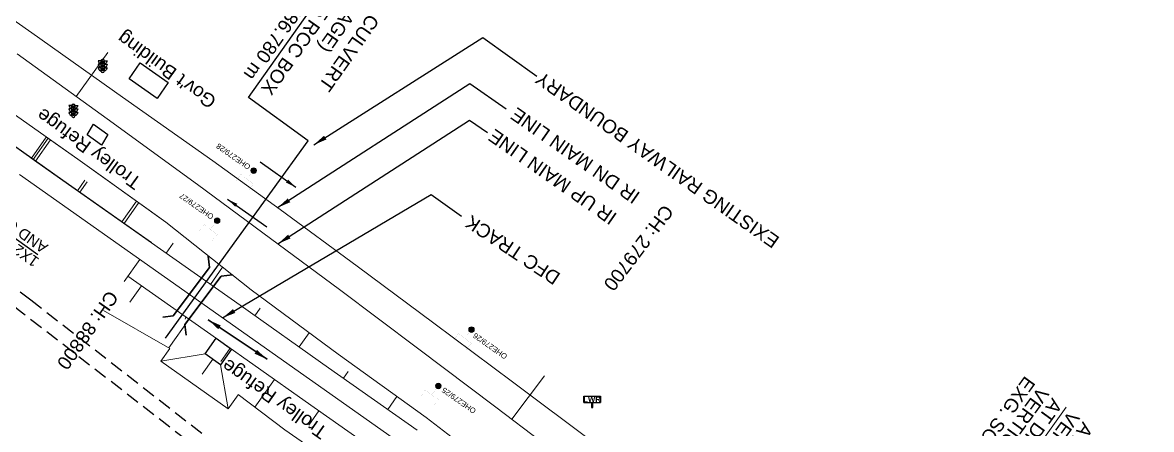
# Model space of a CAD drawing. Header units: metres. Extents: x 644418 to 1306172, y 3366650 to 6747308.
# Drawn here: x 661105.4 to 661313.6, y 3367847.2 to 3367922.2 of the extents above; entities that cross this region are included whole.
import ezdxf
from ezdxf.enums import TextEntityAlignment as Align

# ---------------------------------------------------------------- set-up
doc = ezdxf.new("R2010")
doc.units = ezdxf.units.M
doc.header["$MEASUREMENT"] = 0
doc.linetypes.add('CENTER', pattern=[2, 1.25, -0.25, 0.25, -0.25])
doc.linetypes.add('DASHED', pattern=[0.75, 0.5, -0.25])
for name, color, linetype, lineweight in [('Cardinal_Leader', 10, 'Continuous', 0), ('Existing Chainage', 7, 'Continuous', 0), ('Existing IR Track', 143, 'Continuous', 0), ('Existing Railway Boundary', 7, 'CENTER', 0), ('flow direction', 7, 'Continuous', 0), ('LC DETAILS IN PLAN', 7, 'Continuous', 0), ('NEW PRO. BOX', 1, 'Continuous', 30), ('OHE MAST', 8, 'Continuous', 0), ('OHE MAST TEXT', 8, 'Continuous', 0), ('Proposed Chainage', 10, 'Continuous', 0), ('PROPOSED DFC TRACK', 1, 'Continuous', 0), ('PROPOSED DFCC TOE LINE', 239, 'Continuous', 0), ('PROPOSED DFCC TOE SLOPES', 239, 'Continuous', 0), ('PROPOSED DFCC TRACK', 1, 'Continuous', 0), ('TEXT MAIN LINE', 6, 'Continuous', 0)]:
    doc.layers.add(name, color=color, linetype=linetype, lineweight=lineweight)
for name, color, linetype in [('GOVT_BUILDING', 251, 'Continuous'), ('LWR', 251, 'Continuous'), ('PROPOSED DFCC FORMATION LINE', 187, 'Continuous'), ('Side Details', 251, 'Continuous'), ('SIGNAL_POST', 8, 'Continuous'), ('Signalling cable pipes', 234, 'Continuous'), ('SUB_ROAD_EDGE', 34, 'Continuous'), ('Trolley Refuse', 10, 'Continuous'), ('TROLLEY_STAND', 7, 'Continuous')]:
    doc.layers.add(name, color=color, linetype=linetype)
doc.styles.add('NB', font='swissbo.ttf', dxfattribs={"height": 1.5})
doc.styles.get("Standard").update_dxf_attribs({"font": 'arial.ttf'})
doc.styles.add('Style-Arial', font='arial.ttf')
doc.dimstyles.new('ISO-25', dxfattribs={"dimtxt": 2.5, "dimasz": 2.5, "dimexe": 1.25, "dimexo": 0.625, "dimtad": 1, "dimtxsty": 'Standard', "dimcen": 2.5, "dimadec": 0, "dimazin": 0, "dimtfac": 1, "dimtmove": 0, "dimatfit": 3, "dimfxl": 1, "dimarcsym": 0})
doc.dimstyles.get("Standard").update_dxf_attribs({"dimtxt": 2.5, "dimasz": 2.5, "dimexe": 0.18, "dimexo": 0.0625, "dimgap": 0.09, "dimtad": 0, "dimtih": 1, "dimtoh": 1, "dimdec": 3, "dimzin": 0, "dimdsep": 46, "dimtxsty": 'Standard', "dimcen": 0.09, "dimclrd": 1, "dimclre": 1, "dimclrt": 1, "dimadec": 0, "dimazin": 0, "dimtfac": 1, "dimtdec": 3, "dimtofl": 0, "dimtmove": 0, "dimatfit": 3, "dimfxl": 1, "dimtolj": 1, "dimtzin": 0, "dimarcsym": 0})

# ---------------------------------------------------------------- blocks, each defined once
blk = doc.blocks.new('LWR')
for p, q in [((-1.52, 2.09), (1.54, 2.09)), ((-1.52, 0.92), (-1.52, 2.09)), ((1.54, 2.09), (1.54, 0.92)), ((-1.52, 0.92), (1.54, 0.92))]:
    blk.add_line(p, q)
blk.add_lwpolyline([(-0.13, 0.92), (-0.13, 0), (0.13, 0), (0.13, 0.92)])
at = {"style": 'NB', "width": 1.025371}
blk.add_text('LWR', height=0.988, dxfattribs=at).set_placement((0, 1.5), align=Align.MIDDLE)
blk = doc.blocks.new('SIG')
for color, points in [(1, [(-0.22, 0.42, 0.180295), (-0.01, 0.33, -0.00255), (0.01, 0.33, -0.00255), (0.02, 0.33, 0.180295), (0.23, 0.42, -0.002654), (0.25, 0.44, 0.184495), (0.33, 0.65, 1.000001), (-0.32, 0.65, 0.184495), (-0.24, 0.44, -0.002654)]), (2, [(0.23, -0.23, -0.002654), (0.25, -0.21, 0.184495), (0.33, 0.01, 1.000001), (-0.32, 0.01, 0.184495), (-0.24, -0.21, -0.002654), (-0.22, -0.23, 0.180295), (-0.01, -0.32, -0.00255), (0.01, -0.32, -0.00255), (0.02, -0.32, 0.180295)]), (3, [(0.23, -0.88, -0.002654), (0.25, -0.86, 0.184495), (0.33, -0.64, 1.000001), (-0.32, -0.64, 0.184495), (-0.24, -0.86, -0.002654), (-0.22, -0.88, 0.395599)])]:
    blk.add_hatch(color=color).paths.add_polyline_path(points)
for p, q in [((-0.31, 0.98), (-0.32, -0.9)), ((0.33, -0.9), (0.32, 0.98))]:
    blk.add_line(p, q)
for points in [[(-0.31, 0.98), (-0.81, 0.98, 0.198758), (-0.42, 0.41, 0.003814), (-0.31, 0.39, 0.003814)], [(-0.31, 0.33), (-0.81, 0.33, 0.198758), (-0.42, -0.23, 0.003727), (-0.32, -0.26, 0.003727)], [(0.32, 0.98), (0.82, 0.98, -0.198758), (0.44, 0.41, -0.003814), (0.32, 0.39, -0.003814)], [(0.32, 0.33), (0.82, 0.33, -0.198758), (0.44, -0.23, -0.003727), (0.33, -0.26, -0.003727)], [(-0.32, -0.32), (-0.81, -0.32, 0.198758), (-0.42, -0.88, 0.003639), (-0.32, -0.9)], [(0.33, -0.32), (0.82, -0.32, -0.198758), (0.44, -0.88, -0.003639), (0.33, -0.9)]]:
    blk.add_lwpolyline(points, format="xyb")
for centre, radius, start, end in [((0.01, 0.91), 0.324, 12.4049, 167.5951), ((0.01, 0.81), 0.357, 27.7578, 152.2422), ((0.01, -0.9), 0.324, 181.4572, 358.5428)]:
    blk.add_arc(centre, radius, start, end)
blk = doc.blocks.new('OHE MAST')
h = blk.add_hatch(color=256)
edge = h.paths.add_edge_path()
edge.add_arc((0, 0), 0.514, 0, 360)
at = {"const_width": 0.01, "flags": 128}
for points in [[(1.5, 3.5), (1.5, 2), (-1.5, 2), (-1.5, 3.5)], [(0, 2), (0, 0)]]:
    blk.add_lwpolyline(points, dxfattribs=at)
blk.add_circle((0, 0), 0.514)

msp = doc.modelspace()

# ---------------------------------------------------------------- linework, layer by layer
at = {"color": 1}
msp.add_lwpolyline([(661131.7151, 3367863.999), (661158.0533, 3367900.3755), (661147.0582, 3367908.3365), (661173.9096, 3367946.3343)], dxfattribs=at)
at = {"layer": 'Cardinal_Leader', "linetype": 'Continuous', "lineweight": 0, "flags": 128}
msp.add_lwpolyline([(661124.0862, 3367874.4109), (661126.9671, 3367878.4976)], dxfattribs=at)
at = {"layer": 'Existing Chainage', "color": 0, "linetype": 'Continuous', "lineweight": 13, "flags": 128}
for points in [[(661121.1015, 3367916.6658), (661115.2306, 3367908.5705)], [(661201.6159, 3367857.0102), (661195.577, 3367849.0396)]]:
    msp.add_lwpolyline(points, dxfattribs=at)
at = {"layer": 'Existing IR Track', "flags": 128}
for points in [[(661090.734, 3367931.7758), (661107.0431, 3367920.3091), (661123.8132, 3367908.435), (661140.4273, 3367896.6714), (661152.8892, 3367887.7002), (661167.088, 3367877.2578), (661181.2489, 3367866.7583), (661195.75, 3367855.9086), (661210.9107, 3367844.5653), (661225.4745, 3367833.6263), (661242.7569, 3367820.6533), (661260.2435, 3367807.5272), (661273.0525, 3367798.1399), (661286.5348, 3367788.2592), (661303.3854, 3367776.308), (661320.543, 3367764.1393)], [(661104.3743, 3367916.4436), (661120.9668, 3367904.4105), (661137.603, 3367892.3452), (661149.7031, 3367883.4131), (661163.8081, 3367872.957), (661178.1989, 3367862.1226), (661192.6633, 3367851.2472), (661201.0726, 3367844.8657), (661222.2228, 3367828.9372), (661239.5692, 3367816.1157), (661256.7379, 3367803.4269), (661270.0791, 3367793.8995), (661283.541, 3367784.2863), (661300.5609, 3367772.2919), (661326.0018, 3367754.3781)]]:
    msp.add_lwpolyline(points, dxfattribs=at)
at = {"layer": 'GOVT_BUILDING', "linetype": 'Continuous'}
msp.add_polyline3d([(661130.164, 3367908.185, 269.785), (661124.997, 3367911.819, 269.923), (661127.057, 3367914.758, 269.595), (661132.2252, 3367911.1231, 269.595)], close=True, dxfattribs=at)
at = {"layer": 'LC DETAILS IN PLAN', "linetype": 'Continuous', "lineweight": 0, "flags": 128}
msp.add_lwpolyline([(661297.8427, 3367851.2848), (661266.8869, 3367807.9375), (661287.3087, 3367793.3907), (661258.1616, 3367752.5761)], dxfattribs=at)
at = {"layer": 'NEW PRO. BOX'}
for points in [[(661131.2165, 3367867.8558), (661133.1504, 3367868.1164), (661139.8622, 3367877.035), (661139.5872, 3367879.076)], [(661135.5553, 3367864.5475), (661135.2947, 3367866.4813), (661142.0142, 3367875.4099), (661144.0552, 3367875.6849)]]:
    msp.add_lwpolyline(points, dxfattribs=at)
at = {"layer": 'Proposed Chainage', "lineweight": 0, "flags": 128}
msp.add_lwpolyline([(661124.086, 3367874.411), (661126.9671, 3367878.4975)], dxfattribs=at)
at = {"layer": 'PROPOSED DFCC FORMATION LINE', "lineweight": 0, "flags": 128}
for points in [[(661129.1567, 3367881.6032), (661129.1567, 3367881.6032), (661126.0416, 3367883.7992), (661112.8099, 3367893.1267), (661096.4632, 3367904.65)], [(661129.1278, 3367881.5624), (661126.0128, 3367883.7583), (661112.7811, 3367893.0858), (661096.4344, 3367904.6091)], [(661178.1677, 3367846.9926), (661161.821, 3367858.5159), (661145.4744, 3367870.0392), (661129.1277, 3367881.5626), (661112.781, 3367893.0859), (661106.971, 3367897.1815)], [(661173.8464, 3367840.8626), (661157.4998, 3367852.3859), (661141.1531, 3367863.9092), (661124.8064, 3367875.4326), (661124.8063, 3367875.4326)]]:
    msp.add_lwpolyline(points, dxfattribs=at)
at = {"layer": 'PROPOSED DFCC TOE LINE', "lineweight": 0, "flags": 128}
for points in [[(661099.1832, 3367908.5086), (661115.5446, 3367897.0062), (661128.7245, 3367887.6051), (661131.803, 3367885.3568)], [(661109.7819, 3367901.0575), (661115.5446, 3367897.0062), (661131.8026, 3367885.3571), (661147.5032, 3367872.9173), (661163.5764, 3367861.0061), (661179.8279, 3367849.3478), (661188.6014, 3367842.578)], [(661132.5408, 3367862.0985), (661120.3161, 3367869.0627)], [(661145.1083, 3367853.5276), (661143.2658, 3367850.9278), (661130.8586, 3367859.7207), (661132.5291, 3367862.0779)], [(661139.019, 3367861.112), (661130.8586, 3367859.7207)], [(661141.8746, 3367859.0882), (661143.2658, 3367850.9278)], [(661294.7067, 3367742.3018), (661284.5223, 3367755.3503), (661284.2499, 3367755.8107), (661274.8964, 3367764.3512), (661269.5604, 3367768.668), (661265.0724, 3367772.272), (661252.6201, 3367776.6257), (661251.2875, 3367777.5141), (661243.0833, 3367784.926), (661237.1325, 3367791.9598), (661233.5989, 3367793.3118), (661221.5455, 3367798.1398), (661218.4987, 3367800.2281), (661212.8036, 3367807.57), (661203.4343, 3367813.4578), (661201.2308, 3367814.2535), (661191.3617, 3367823.361), (661187.4892, 3367825.5078), (661179.5813, 3367829.7824), (661170.1879, 3367835.6727), (661153.744, 3367847.0582), (661145.1311, 3367853.5619)]]:
    msp.add_lwpolyline(points, dxfattribs=at)
at = {"layer": 'PROPOSED DFCC TOE SLOPES', "linetype": 'Continuous', "lineweight": 0, "flags": 128}
for points in [[(661106.9879, 3367897.1508), (661109.7462, 3367901.0636)], [(661107.3229, 3367896.9335), (661110.0816, 3367900.8468)], [(661107.732, 3367896.645), (661110.4911, 3367900.5589)], [(661115.4962, 3367891.1718), (661116.8707, 3367893.1216)], [(661115.9054, 3367890.8834), (661117.281, 3367892.8349)], [(661123.6696, 3367885.4102), (661126.3741, 3367889.2467)], [(661124.0787, 3367885.1217), (661126.798, 3367888.9792)], [(661124.0791, 3367885.1215), (661126.7988, 3367888.9786)], [(661131.8429, 3367879.6485), (661133.1267, 3367881.4697)], [(661140.0162, 3367873.8869), (661142.2608, 3367877.0709)], [(661127.327, 3367873.6558), (661125.1675, 3367870.5924)], [(661148.1896, 3367868.1252), (661149.1812, 3367869.532)], [(661136.0955, 3367867.4644), (661132.3571, 3367862.1754)], [(661135.5003, 3367867.8941), (661135.3368, 3367867.4539)], [(661156.3629, 3367862.3636), (661158.2096, 3367864.9832)], [(661143.6736, 3367862.1324), (661141.9554, 3367859.6949)], [(661140.4468, 3367860.1001), (661138.485, 3367857.3637)], [(661164.5362, 3367856.6019), (661165.406, 3367857.8358)], [(661151.847, 3367856.3708), (661148.2217, 3367851.2281)], [(661172.7096, 3367850.8403), (661174.4016, 3367853.2405)], [(661160.0203, 3367850.6091), (661158.1499, 3367847.9559)]]:
    msp.add_lwpolyline(points, dxfattribs=at)
at = {"layer": 'PROPOSED DFCC TRACK', "color": 12, "flags": 128}
msp.add_lwpolyline([(661319.1973, 3367739.2226, 0.00902402), (661217.7054, 3367814.4399), (661213.6332, 3367817.3413), (661209.5575, 3367820.2375), (661205.4786, 3367823.1294), (661201.3972, 3367826.0176), (661197.3137, 3367828.903), (661193.2287, 3367831.7861), (661189.1427, 3367834.6677), (661185.0561, 3367837.5487), (661104.7692, 3367894.1456)], format="xyb", dxfattribs=at)
at = {"layer": 'SUB_ROAD_EDGE', "color": 88, "linetype": 'DASHED', "ltscale": 5}
for points in [[(660882.853, 3367987.903), (660930.416, 3367986.554), (660946.963, 3367985.197), (660964.515, 3367976.156), (660998.12, 3367951.985), (661032.871, 3367926.616), (661072.15, 3367897.555), (661106.899, 3367871.022), (661146.308, 3367840.312), (661221.182, 3367784.041), (661244.851, 3367762.223), (661249.2045, 3367757.1946)], [(661243.525, 3367751.028), (661241.569, 3367758.912), (661219.304, 3367781.004), (661144.411, 3367838.368), (661105.35, 3367868.603), (661070.369, 3367895.351), (661033.016, 3367922.872), (660994.038, 3367951.215), (660962.745, 3367974.117), (660945.983, 3367981.964), (660930.036, 3367983.474), (660882.683, 3367984.904)]]:
    msp.add_lwpolyline(points, dxfattribs=at)
at = {"layer": 'Trolley Refuse'}
msp.add_lwpolyline([(661141.0428, 3367863.9676), (661143.8984, 3367861.9438), (661141.8746, 3367859.0882), (661139.019, 3367861.112)], close=True, dxfattribs=at)
at = {"layer": 'TROLLEY_STAND', "linetype": 'Continuous'}
msp.add_polyline3d([(661118.416, 3367903.426, 270.076), (661121.086, 3367901.526, 270.034), (661119.919, 3367899.557, 270.014), (661117.2488, 3367901.4572, 270.014)], close=True, dxfattribs=at)

# ---------------------------------------------------------------- block references
at = {"layer": 'LWR', "linetype": 'Continuous'}
msp.add_blockref('LWR', (661210.407, 3367851.195, 269.854), dxfattribs=at)
at = {"layer": 'OHE MAST', "color": 2, "rotation": 143.3908318566117}
for p in [(661148.001, 3367894.877), (661141.26, 3367885.654), (661188.164, 3367865.554), (661182.054, 3367855.163)]:
    msp.add_blockref('OHE MAST', p, dxfattribs=at)
at = {"layer": 'SIGNAL_POST', "linetype": 'Continuous'}
for p in [(661120.131, 3367914.168, 270.338), (661114.728, 3367905.923, 270.243)]:
    msp.add_blockref('SIG', p, dxfattribs=at)

# ---------------------------------------------------------------- texts
at = {"layer": 'Existing Chainage', "color": 0, "linetype": 'Continuous', "lineweight": 0, "insert": (661213.3618, 3367873.2031), "char_height": 2.5, "attachment_point": 6, "rotation": 232.850468, "line_spacing_factor": 0.6, "style": 'Style-Arial'}
msp.add_mtext('CH: 279700', dxfattribs=at)
at = {"layer": 'Existing IR Track', "color": 7, "lineweight": 0}
for s, p in [('IR DN MAIN LINE', (661195.8544, 3367905.6408)), ('IR UP MAIN LINE', (661191.7497, 3367901.6662))]:
    msp.add_text(s, height=2.5, rotation=145, dxfattribs=at).set_placement(p, align=Align.MIDDLE_RIGHT)
at = {"layer": 'Existing Railway Boundary', "linetype": 'Continuous', "ltscale": 5}
msp.add_text('EXISTING RAILWAY BOUNDARY', height=2.5, rotation=145, dxfattribs=at).set_placement((661245.1777, 3367882.4544))
at = {"layer": 'LC DETAILS IN PLAN'}
for s, p in [('EXG. SOFFIT LEVEL = 278.668 m', (661290.2928, 3367857.1745)), ('VERTICAL CLEARANCE = 8.680 m', (661298.4597, 3367850.7275)), ('AT CH: 279592.992 m', (661300.9602, 3367848.6961))]:
    msp.add_text(s, height=2.5, rotation=234, dxfattribs=at).set_placement(p)
at = {"layer": 'LC DETAILS IN PLAN', "color": 10}
for s, p in [('VERTICAL CLEARANCE =7.971 m', (661292.7934, 3367855.1432)), ('AT DFC CH: 88620.016 m', (661295.2939, 3367853.1119))]:
    msp.add_text(s, height=2.5, rotation=234, dxfattribs=at).set_placement(p)
at = {"layer": 'OHE MAST TEXT'}
for s, p in [('OHE279/28', (661144.24, 3367897.4859)), ('OHE279/27', (661137.4643, 3367888.2976)), ('OHE279/26', (661191.6063, 3367862.5198)), ('OHE279/25', (661185.8426, 3367852.4749))]:
    msp.add_text(s, height=1, rotation=145, dxfattribs=at).set_placement(p, align=Align.MIDDLE_CENTER)
at = {"layer": 'Proposed Chainage', "lineweight": 0, "insert": (661122.173, 3367872.269), "char_height": 2.5, "attachment_point": 4, "rotation": 234.815761, "line_spacing_factor": 0.6, "style": 'Style-Arial'}
msp.add_mtext('CH: 88800', dxfattribs=at)
at = {"layer": 'PROPOSED DFC TRACK', "color": 10, "linetype": 'Continuous', "lineweight": -3, "ltscale": 5, "style": 'Style-Arial'}
msp.add_text('DFC TRACK', height=2.5, rotation=146.40432, dxfattribs=at).set_placement((661188.132, 3367886.8058), align=Align.RIGHT)
at = {"layer": 'Side Details'}
msp.add_text("Gov't Building", height=2.5, rotation=144.100313, dxfattribs=at).set_placement((661131.9301, 3367913.4268), align=Align.MIDDLE_CENTER)
msp.add_text('Trolley Refuge', height=2.5, rotation=144.100313, dxfattribs=at).set_placement((661127.5079, 3367893.2289))
at = {"layer": 'Signalling cable pipes', "linetype": 'Continuous', "lineweight": 13, "style": 'Style-Arial'}
for s, p in [('1X200MM DIA RCC PIPE FOR SIGNALING ', (661108.5785, 3367878.5697)), ('AND COMMUNICATION CABLES', (661110.2389, 3367881.1062))]:
    msp.add_text(s, height=2, rotation=144.40551, dxfattribs=at).set_placement(p)
at = {"layer": 'TEXT MAIN LINE', "color": 10, "insert": (661181.8683, 3367937.5139), "char_height": 2.5, "attachment_point": 1, "rotation": 234.818733, "style": 'Style-Arial'}
msp.add_mtext_dynamic_manual_height_columns('PRO.^IBOX CULVERT\\P(FOR DRAINAGE)\\PMIN.1x1.2x1.35 RCC BOX\\PAT DFC CH: {\\fArial|b0|i0|c0|p34;88786.780\\fArial|b0|i0|c0|p39;\\C256; \\fArial|b0|i0|c0|p34;\\C10;m\\P}IL = 267.970m\\PGL ON OTHER \\PSIDE={\\C1;268.224}m', width=41.344918, gutter_width=2.5, heights=[0], dxfattribs=at)
at = {"layer": 'Trolley Refuse', "linetype": 'Continuous', "lineweight": 13, "style": 'Style-Arial'}
msp.add_text('Trolley Refuge', height=2.5, rotation=144.829943, dxfattribs=at).set_placement((661161.8067, 3367847.2402))

# ---------------------------------------------------------------- leaders
at = {"layer": 'Existing IR Track', "color": 7, "lineweight": 0}
for points in [[(661152.4082, 3367888.0465), (661187.8673, 3367910.918), (661194.5689, 3367906.2835)], [(661152.4621, 3367881.3678), (661187.7814, 3367904.1748), (661191.1241, 3367901.9381)]]:
    msp.add_leader(points, dimstyle='ISO-25', override={"dimtxt": 0.5, "dimtad": 0}, dxfattribs=at)
at = {"layer": 'Existing Railway Boundary', "linetype": 'Continuous', "ltscale": 5}
msp.add_leader([(661159.0793, 3367899.6327), (661190.2451, 3367919.4338), (661200.1995, 3367912.2905)], dimstyle='ISO-25', override={"dimtxt": 0.5, "dimtad": 0}, dxfattribs=at)
at = {"layer": 'flow direction', "lineweight": 0}
for points in [[(661155.7825, 3367891.7869), (661149.166, 3367896.4358)], [(661143.1371, 3367889.6309), (661150.4286, 3367884.5077)]]:
    msp.add_leader(points, dimstyle='ISO-25', override={"dimtxt": 0.5, "dimasz": 2, "dimtad": 0}, dxfattribs=at)
at = {"layer": 'PROPOSED DFC TRACK', "color": 10, "linetype": 'Continuous', "lineweight": -3, "ltscale": 5}
msp.add_leader([(661142.2341, 3367867.7181), (661180.714, 3367890.4743), (661186.3142, 3367886.4643)], dimstyle='ISO-25', override={"dimtxt": 3, "dimasz": 2.5, "dimgap": 0.625, "dimtad": 0, "dimdec": 3, "dimzin": 2, "dimtdec": 3}, dxfattribs=at)
at = {"layer": 'PROPOSED DFC TRACK', "linetype": 'Continuous', "lineweight": 0}
for points in [[(661139.6165, 3367867.3641), (661150.4483, 3367860.082)], [(661150.4483, 3367860.082), (661139.6165, 3367867.3641)]]:
    msp.add_leader(points, dimstyle='ISO-25', override={"dimtxt": 3, "dimasz": 2.5, "dimtad": 0, "dimdec": 3, "dimzin": 2, "dimtdec": 3}, dxfattribs=at)
at = {"layer": 'Signalling cable pipes', "lineweight": 13}
msp.add_leader([(661064.435, 3367919.7326), (661062.6415, 3367911.7796), (661108.1794, 3367879.4369)], dimstyle='Standard', override={"dimasz": 3, "dimgap": 0.25, "dimclrd": 256}, dxfattribs=at)

doc.saveas('drawing.dxf')
